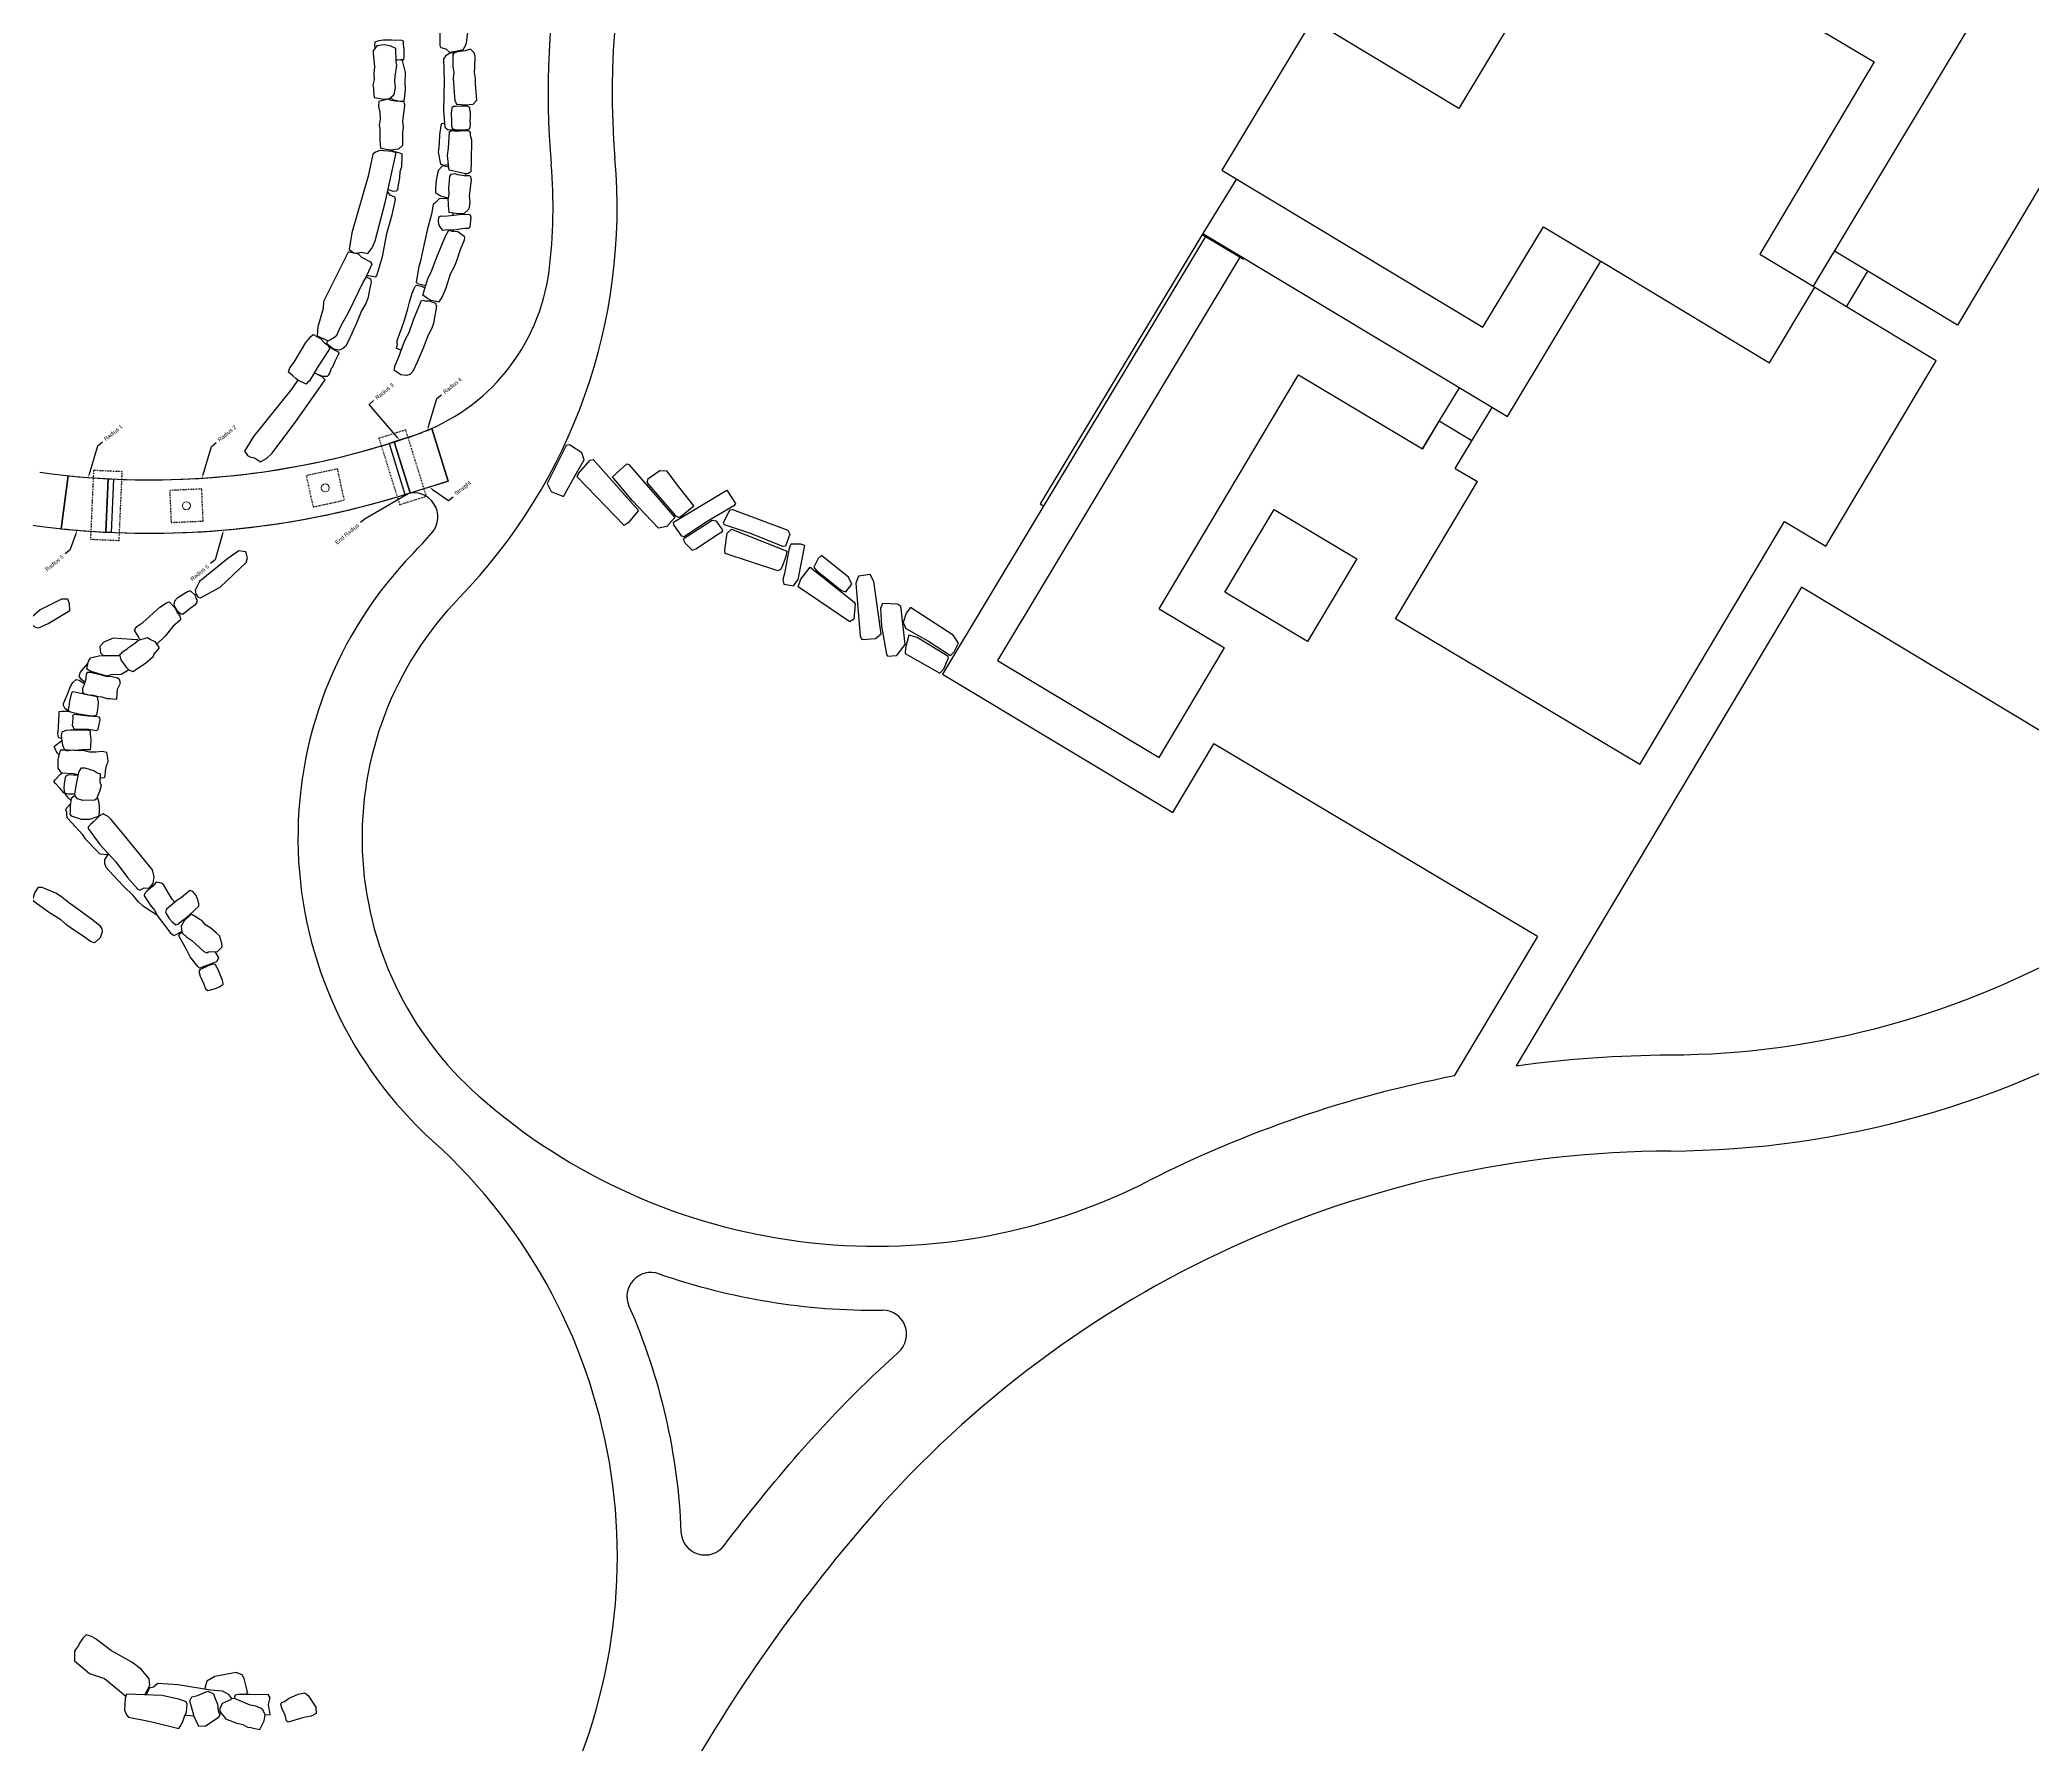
# Model space of a CAD drawing. Header units: feet. Extents: x -128 to 1593, y 35 to 1363.
# Drawn here: x 946.8 to 1195.5, y 548 to 760.7 of the extents above; entities that cross this region are included whole.
import ezdxf
from ezdxf import colors
from ezdxf.entities.mleader import LeaderData, LeaderLine
from ezdxf.math import Vec2, Vec3

# ---------------------------------------------------------------- set-up
doc = ezdxf.new("R2010")
doc.units = ezdxf.units.FT
doc.header["$LTSCALE"] = 0.7
doc.header["$MEASUREMENT"] = 0
doc.linetypes.add('Dash', pattern=[0.25, 0.125, -0.125])
doc.layers.get('0').update_dxf_attribs({"color": 250})
for name, color, linetype in [('A-FLOR', 250, 'Continuous'), ('A-WALL', 250, 'Continuous'), ('L-ARGILLITE PAVEMENT', 250, 'Continuous'), ('L-BLDG', 6, 'Continuous'), ('L-CURB', 250, 'Continuous'), ('L-PVMT', 250, 'Continuous'), ('L-STONE', 250, 'Continuous'), ('S-FNDN', 250, 'Dash')]:
    doc.layers.add(name, color=color, linetype=linetype)
doc.layers.add('S-COLS', color=250, linetype='Continuous', lineweight=9)
doc.styles.get("Standard").update_dxf_attribs({"font": 'arial.ttf'})

msp = doc.modelspace()

# ---------------------------------------------------------------- linework, layer by layer
at = {"layer": 'A-FLOR'}
for p, q in [((997.757747, 705.623215), (995.698684, 712.222416)), ((992.400924, 710.989679), (990.989187, 710.529439)), ((990.989187, 710.529439), (992.975286, 704.164083)), ((950.315167, 706.315196), (949.442874, 699.70301)), ((955.302987, 705.933199), (955.003109, 699.273145)), ((955.008019, 699.272734), (955.298149, 705.935703)), ((992.975286, 704.164083), (997.757747, 705.623215))]:
    msp.add_line(p, q, dxfattribs=at)
for centre, radius, start, end in [((960.493804, 806.466112, -339.36), 100.666845, 287.63389521, 289.32416864), ((985.532907, 735.062228, -339.36), 25, 289.32417022, 293.9933796), ((960.493851, 806.466019), 100.666742, 267.04142883, 287.63388597), ((960.493851, 806.466019), 100.666742, 264.19675319, 267.04142883), ((960.496709, 806.467885), 107.335575, 267.06885651, 287.61317789), ((960.496709, 806.467885), 107.335575, 264.0889775, 267.06885651)]:
    msp.add_arc(centre, radius, start, end, dxfattribs=at)
at = {"layer": 'A-WALL'}
msp.add_line((955.003017, 699.271103), (955.003109, 699.273145), dxfattribs=at)
for points in [[(990.989587, 710.528158), (990.353179, 710.329588), (992.338878, 703.965513), (992.975286, 704.164083), (990.989587, 710.528158)], [(955.302889, 705.931022), (955.96888, 705.901034), (955.669009, 699.241115), (955.003017, 699.271103), (955.302889, 705.931022)]]:
    msp.add_lwpolyline(points, dxfattribs=at)
at = {"layer": 'L-ARGILLITE PAVEMENT'}
for points in [[(1013.746683, 706.643602), (1014.728426, 708.305158), (1014.421617, 709.172072), (1012.888864, 710.17126), (1012.447946, 710.097647), (1010.081291, 705.360187), (1010.582345, 704.356884), (1012.128033, 703.740948)], [(1015.855131, 708.337395), (1021.51361, 701.979315), (1020.189414, 700.454106), (1019.695881, 700.107013), (1013.850592, 706.171899), (1014.000968, 706.590769), (1015.457328, 708.254138)], [(1020.048214, 707.788826), (1020.277006, 707.730526), (1026.039382, 701.112577), (1025.017854, 699.979027), (1024.012645, 699.775331), (1020.700739, 703.227434), (1018.27148, 706.157253)], [(1026.244669, 705.320872), (1025.090151, 706.867377), (1024.171973, 706.918567), (1022.659037, 705.889619), (1022.556944, 705.454412), (1026.123394, 701.29933), (1026.624613, 701.084145), (1028.406621, 702.563435)], [(1025.889315, 700.17303), (1025.88431, 700.513793), (1032.520071, 704.518434), (1033.610458, 702.841814), (1033.404523, 702.567782), (1029.862612, 700.470629), (1027.202226, 698.707948), (1026.911996, 698.770571)], [(1032.89832, 702.069972), (1033.250773, 702.085619), (1040.148423, 699.528063), (1040.384602, 699.022782), (1039.845844, 697.501256), (1039.503078, 697.497489), (1035.614996, 699.051249), (1032.23375, 700.183614), (1032.106495, 700.45187)], [(1031.338154, 698.979778), (1032.013521, 699.403433), (1031.958732, 699.659501), (1031.247735, 700.648499), (1030.681594, 700.745017), (1027.073196, 698.377427), (1027.310356, 697.879895), (1028.180443, 697.013082), (1028.671489, 697.209498)], [(1033.092226, 699.627346), (1038.701982, 697.445064), (1040.002024, 696.904518), (1039.868328, 696.239851), (1039.461745, 695.076881), (1039.217581, 694.628301), (1038.891629, 694.438021), (1032.297217, 696.606503), (1032.254103, 697.049455), (1032.553671, 699.141652)], [(1039.700873, 694.125144), (1039.529493, 693.346534), (1039.639105, 692.777219), (1040.842809, 692.590859), (1041.419941, 693.355762), (1042.261402, 697.588723), (1041.740352, 697.768415), (1040.512242, 697.755669), (1040.308043, 697.267808)], [(1046.224225, 692.493269), (1046.835322, 691.981249), (1047.390793, 691.815157), (1048.112679, 692.796236), (1047.701373, 693.661675), (1044.337365, 696.365277), (1043.937083, 695.986388), (1043.380447, 694.891594), (1043.718577, 694.484932)], [(1047.892879, 688.0806), (1041.430666, 692.461243), (1041.77125, 693.412002), (1042.943795, 694.920399), (1048.383943, 690.582584), (1048.529934, 690.30893), (1048.371125, 688.38858)], [(1048.643489, 692.906949), (1049.180917, 686.34775), (1049.392652, 685.884328), (1051.07733, 686.007988), (1051.805775, 686.596216), (1050.870435, 693.12427), (1050.409548, 693.964344), (1048.978129, 693.786813)], [(1053.807188, 690.308439), (1054.187913, 690.088048), (1054.725867, 685.256382), (1053.650204, 683.843514), (1052.630203, 683.740554), (1052.496377, 684.056138), (1051.858863, 687.537791), (1051.754177, 689.795767), (1052.009539, 690.425475)], [(1057.685871, 685.677232), (1060.423372, 683.858946), (1060.902636, 684.321673), (1061.453319, 685.408127), (1060.795147, 686.430738), (1055.436979, 689.851161), (1054.894567, 689.153086), (1054.525587, 687.981647), (1054.886757, 687.229633)], [(1060.138415, 683.747798), (1056.269528, 686.106798), (1055.254875, 686.391652), (1054.809203, 684.830952), (1054.804371, 684.102271), (1059.112415, 681.656548), (1059.589921, 682.197589), (1060.174323, 683.562626)]]:
    msp.add_lwpolyline(points, close=True, dxfattribs=at)
at = {"layer": 'L-BLDG'}
for points in [[(1168.149219, 729.984156), (1187.591992, 762.317863), (1146.832973, 786.831389), (1143.472301, 781.243547), (1141.925035, 782.174113), (1123.880619, 752.171384), (1105.570218, 763.183732), (1094.310935, 744.462747), (1126.905327, 724.859041), (1134.450814, 737.405048), (1141.756963, 733.013455)], [(1143.473916, 781.242576), (1155.902004, 773.840054), (1154.098126, 770.840717), (1175.729211, 757.977091), (1161.487543, 733.964931), (1168.354531, 729.860676)], [(1096.134921, 743.365721), (1091.937397, 736.566586), (1129.963618, 713.694176), (1141.628912, 733.090241)], [(1141.696906, 733.049347), (1162.68077, 720.426825), (1168.354531, 729.860676)]]:
    msp.add_lwpolyline(points, dxfattribs=at)
at = {"layer": 'L-CURB'}
for points in [[(1091.937397, 736.566586), (1071.627179, 702.796471), (1072.055932, 702.539234)], [(1091.861149, 736.439807), (1097.002869, 733.347444)], [(1174.953761, 731.839388), (1170.775558, 734.351808)], [(1172.290892, 727.411795), (1174.953761, 731.839388)], [(1172.290892, 727.411795), (1168.318363, 729.80054)], [(1121.456434, 713.121858), (1123.969151, 717.299791)], [(1125.526963, 710.673737), (1128.039563, 714.851477)], [(1125.526963, 710.673737), (1121.456434, 713.121858)]]:
    msp.add_lwpolyline(points, dxfattribs=at)
at = {"layer": 'L-PVMT'}
for p, q in [((1092.289626, 736.18211), (1059.429451, 681.544988)), ((1086.473104, 689.688865), (1103.871968, 718.899814)), ((1103.871968, 718.899814), (1119.377102, 709.66452)), ((995.698684, 712.222416), (997.757747, 705.623215)), ((1119.377102, 709.66452), (1121.456434, 713.121858)), ((1119.391281, 709.688096), (1121.456434, 713.121858)), ((1123.45808, 707.233774), (1125.526963, 710.673737)), ((949.442876, 699.703027), (950.315167, 706.315197)), ((1123.45808, 707.233774), (1126.209752, 705.594801)), ((997.757747, 705.623215), (992.984691, 704.13394)), ((1115.995713, 688.446451), (1126.209752, 705.594801)), ((1166.651404, 692.393505), (1131.073905, 632.662448)), ((1146.496051, 670.279591), (1115.995713, 688.446451)), ((1086.478006, 671.131137), (1094.635658, 684.827018)), ((1059.429451, 681.544988), (1088.205615, 664.260866)), ((1133.696372, 648.804762), (1093.322928, 672.852322)), ((1133.696372, 648.804762), (1123.32738, 631.381713))]:
    msp.add_line(p, q, dxfattribs=at)
for points in [[(1225.301577, 751.778257), (1220.124694, 743.08679), (1202.984644, 753.393375), (1186.140008, 725.112919), (1174.953761, 731.839388)], [(1096.574393, 733.605141), (1066.292675, 683.255259), (1086.478006, 671.131137)], [(1146.496051, 670.279591), (1164.564625, 700.614915), (1169.70862, 697.526264), (1183.49604, 720.673961), (1172.290892, 727.411795)], [(1222.918155, 696.968816), (1206.07352, 668.68836), (1166.651404, 692.393505)], [(1086.473104, 689.688865), (1094.635658, 684.827018)], [(1088.205615, 664.260866), (1093.322928, 672.852322)]]:
    msp.add_lwpolyline(points, dxfattribs=at)
msp.add_lwpolyline([(1094.698365, 691.77335), (1100.83914, 702.083097), (1111.148887, 695.942322), (1105.008112, 685.632575)], close=True, dxfattribs=at)
for points in [[(1131.073905, 632.662448, -0.0331480639), (1150.230976, 634.015227, 0.2662709006), (1240.612606, 686.328912, 0.2662709006)], [(1020.309936, 602.649801, -0.0935087366), (1026.798912, 574.465305, 0.7044651003), (1032.190378, 572.776535, -0.0174765013), (1041.527736, 584.279326)]]:
    msp.add_lwpolyline(points, format="xyb", dxfattribs=at)
for centre, radius, start, end in [((1110.204443, 754.036848), 92, 98.67848386, 185.0519946), ((1110.204443, 754.036848), 100, 122.03511369, 185.05199462), ((948.833781, 739.771172), 70, 315.90262728, 5.0519946), ((948.833781, 739.771172), 62, 352.68820685, 5.05199462), ((985.532907, 735.062228), 25, 289.32417014, 352.68820685), ((960.49386, 806.465943), 100.666667, 262.16384958, 289.32417014), ((960.49386, 806.465943), 107.333333, 262.16384958, 287.38185891), ((993.454691, 701.170986), 3, 319.13791832, 107.38185891), ((948.833781, 739.771172), 62, 315.90262728, 319.13791832), ((1029.985658, 661.136747), 51, 135.90262728, 227.89788492), ((1029.985658, 661.136747), 43, 135.90262728, 228.5831089), ((1149.787218, 739.014289), 117, 270.23951083, 331.7928128), ((1150.843784, 489.016522), 145, 100.93926268, 116.94481691), ((1051.154713, 685.134062), 75, 228.5831089, 296.94481691), ((948.860723, 571.360665), 70, 329.09844241, 47.89788492), ((1150.843237, 489.018664), 132.997856, 90.2442356, 138.92739007), ((1023.057982, 603.853229), 3, 70.93102484, 203.64963792), ((1051.154713, 685.134062), 83, 250.93102484, 270.53891606), ((1051.963605, 599.137866), 3, 311.92130798, 90.53891606), ((1150.843784, 489.016522), 145, 131.92130798, 138.92967616), ((1201.354629, 444.997232), 200, 138.92738121, 151.53374926)]:
    msp.add_arc(centre, radius, start, end, dxfattribs=at)
at = {"layer": 'L-STONE'}
for points in [[(997.099228, 769.966159), (996.985554, 769.782086), (996.727179, 768.986847), (996.686651, 767.519708), (996.777008, 764.564037), (996.681304, 761.964891), (996.711086, 760.013166), (996.838443, 759.760016), (997.441002, 759.603206), (997.885648, 759.192477), (998.646016, 759.32124), (999.641141, 759.543526), (1000.038678, 760.330359), (1000.31989, 762.69466), (1000.204727, 767.141197), (999.838519, 768.394858), (999.828807, 769.304946), (999.656647, 769.826904), (999.584529, 769.962437), (999.066149, 770.068717), (998.27499, 770.033852), (997.970788, 769.97844), (997.526018, 769.977257)], [(988.368736, 759.348411), (988.36868, 759.031372), (988.523472, 757.421605), (988.454494, 756.516397), (988.499425, 755.739094), (988.348498, 755.077788), (988.418918, 754.680461), (988.410501, 754.32353), (988.48896, 753.521043), (989.689435, 753.320036), (990.435664, 753.388159), (990.943886, 753.857043), (991.055175, 754.091161), (991.144992, 754.793022), (991.071995, 755.535238), (991.141668, 756.155705), (991.31115, 757.549243), (991.238947, 757.966043), (991.20981, 759.665345), (990.565307, 759.950695), (989.794347, 760.096545), (988.852753, 759.984677)], [(998.471974, 759.094748), (998.335266, 758.90916), (998.331215, 758.313154), (998.340102, 757.405366), (998.451512, 756.634777), (998.35784, 755.962966), (998.539305, 753.559372), (998.561522, 753.203033), (998.782642, 752.696923), (999.99593, 752.599584), (1000.862168, 752.684337), (1001.328317, 753.195069), (1001.139143, 755.212039), (1001.168452, 755.919016), (1001.032088, 756.652241), (1001.048306, 757.276397), (1001.097684, 758.679334), (1000.990011, 759.088409), (1000.513146, 759.547042), (999.877905, 759.359443), (998.946323, 759.22492)], [(989.750304, 753.214465), (989.08648, 753.047323), (989.031343, 752.453859), (989.194879, 751.659175), (989.23981, 750.881872), (989.12013, 750.045412), (989.190551, 749.648085), (989.203161, 748.176814), (989.292461, 747.215479), (990.492936, 747.014472), (991.577221, 747.108312), (992.085443, 747.577197), (992.074754, 749.117374), (992.16457, 749.819235), (992.091574, 750.561451), (992.161247, 751.181918), (992.330728, 752.575456), (992.258526, 752.992256), (992.044747, 753.083356), (991.404154, 753.051577), (990.610654, 753.172033), (990.234067, 753.303488)], [(1000.432605, 752.271775), (1000.118586, 752.443697), (999.419079, 752.445453), (998.753255, 752.40606), (998.398148, 752.389309), (998.199485, 752.23684), (998.115515, 751.598248), (998.144639, 750.515173), (998.161975, 749.917123), (998.327222, 749.609409), (998.572459, 749.551468), (999.286192, 749.48278), (999.846441, 749.509913), (1000.414578, 749.620294), (1000.480532, 749.875848), (1000.52428, 750.101175), (1000.475121, 750.74843), (1000.516266, 750.98179), (1000.508449, 751.740456), (1000.42373, 751.962227)], [(1000.232613, 749.402472), (1000.495092, 749.235346), (1000.482442, 748.814595), (1000.663532, 748.256507), (1000.616452, 745.617658), (1000.579315, 744.238236), (1000.179426, 743.989651), (999.741416, 744.061392), (997.882893, 744.461902), (997.840438, 744.75682), (997.665135, 746.273085), (997.785621, 747.223365), (997.88909, 749.248199), (998.120528, 749.397558), (998.832736, 749.32875), (999.698193, 749.416192)], [(991.242552, 746.626313), (990.736605, 746.808668), (989.224124, 746.933084), (988.661565, 746.716065), (988.346618, 746.453412), (987.751953, 743.719809), (985.711667, 736.63673), (985.372611, 734.541633), (985.94527, 734.159729), (986.352076, 734.105847), (986.863545, 734.236701), (987.729025, 734.061193), (988.253001, 734.753127), (988.637085, 735.627537), (989.858914, 740.430011)], [(998.067945, 743.901335), (997.915828, 743.728151), (997.860691, 743.134687), (997.791713, 742.22948), (997.836644, 741.452177), (997.685716, 740.79087), (997.756137, 740.393544), (997.747719, 740.036613), (997.826179, 739.234126), (999.026653, 739.033119), (999.772883, 739.101241), (1000.281105, 739.570126), (1000.392394, 739.804244), (1000.48221, 740.506105), (1000.409214, 741.248321), (1000.478887, 741.868788), (1000.648369, 743.262326), (1000.576166, 743.679126), (1000.362387, 743.770226), (999.721794, 743.738447), (998.928295, 743.858903), (998.551708, 743.990358)], [(1000.600071, 738.571516), (1000.510538, 738.854428), (1000.230704, 738.914728), (999.095241, 738.887422), (998.089561, 738.744274), (997.204224, 738.673444), (996.812381, 738.699613), (996.512292, 738.584582), (996.494461, 738.061315), (996.563966, 737.575183), (996.771116, 737.251577), (997.034255, 736.98048), (997.384035, 736.991148), (998.758532, 737.062928), (999.208277, 737.117885), (999.779225, 737.226822), (1000.325615, 737.218676), (1000.47668, 737.399292)], [(994.557136, 728.868592), (994.935881, 730.115296), (995.195262, 730.893143), (995.660399, 731.836511), (996.236432, 733.384955), (996.940403, 735.160064), (997.450335, 736.321911), (997.809628, 736.972302), (998.232734, 736.85233), (998.959844, 736.784326), (999.745122, 736.230092), (999.765066, 736.063387), (999.735805, 735.713484), (999.252048, 734.522191), (998.726114, 733.001789), (998.4277, 732.301041), (998.003066, 731.471975), (997.460274, 729.737325), (996.94068, 728.552715), (996.51414, 727.996938), (996.089376, 728.115931), (995.610296, 728.190846), (995.140906, 728.446005)], [(985.248392, 734.227199), (984.167813, 732.069242), (982.183926, 728.048692), (982.153226, 727.172665), (981.486872, 724.890695), (981.37223, 723.793546), (982.751791, 723.159473), (983.409504, 723.544608), (983.857857, 723.86099), (984.347821, 724.972554), (985.340849, 726.776178), (987.127094, 730.477429), (987.426748, 730.948785), (988.23862, 732.754227), (988.086995, 732.970837), (986.942287, 733.567839), (986.543849, 733.988895), (985.388044, 734.206108)], [(996.000146, 725.845476), (995.951594, 725.502769), (995.68078, 724.728829), (995.201794, 723.792416), (994.603009, 722.252628), (993.87296, 720.488084), (993.345964, 719.333877), (992.961815, 718.970089), (992.555835, 718.815043), (991.829806, 718.893753), (991.052779, 719.459497), (991.035294, 719.626478), (991.069707, 719.975912), (991.570964, 721.159948), (992.119243, 722.672435), (992.42795, 723.368711), (992.864753, 724.19143), (993.433045, 725.917894), (994.39226, 728.190839), (994.601978, 728.212799), (994.808856, 728.168939), (995.376366, 728.145081), (996.164804, 727.850964), (996.278332, 727.451208)], [(978.352427, 718.780408), (977.820572, 719.255306), (977.957703, 719.77052), (978.510872, 720.486138), (979.979791, 722.930001), (980.607508, 723.715922), (980.906193, 723.925875), (981.784127, 723.425726), (982.306044, 722.906296), (982.706539, 722.620916), (982.895267, 722.341379), (982.915687, 722.175599), (982.646938, 721.69051), (982.257052, 721.105871), (981.502435, 720.002972), (980.821643, 718.806048), (980.430298, 718.168468), (980.196952, 717.95359), (980.027905, 717.754097), (978.968036, 718.262462), (978.71556, 718.433105)], [(971.596537, 696.95127), (970.252422, 695.979572), (966.706299, 693.108097), (966.164025, 692.045827), (966.255237, 691.589909), (966.507134, 691.196594), (966.503648, 691.140942), (966.814812, 691.070289), (969.287625, 692.392702), (972.525728, 695.482128), (972.701338, 696.071477), (972.477339, 696.834591), (971.596537, 696.95127)], [(965.220461, 691.818317), (963.898447, 691.039661), (963.573819, 690.657817), (963.479258, 690.247557), (963.5184, 690.035424), (963.927874, 689.4473), (964.364746, 689.080675), (964.638889, 689.094374), (965.527337, 689.782931), (966.222495, 690.286019), (966.407294, 690.527347), (966.395565, 690.832374), (966.29044, 691.022351), (966.179933, 691.377057), (965.587941, 691.933854)], [(949.476777, 690.891467), (946.788478, 689.554628), (945.778557, 688.643723), (945.483044, 688.052876), (945.670062, 687.729985), (945.924695, 687.618984), (946.118873, 687.434744), (946.613191, 687.327055), (946.905219, 687.455435), (947.823113, 687.880568), (950.509653, 689.492063), (950.465855, 690.307288), (950.27159, 690.890196), (949.476777, 690.891467)], [(960.254414, 686.114165), (960.491125, 685.900919), (961.118498, 685.638254), (961.656205, 684.844011), (960.951102, 683.978854), (960.894163, 683.686666), (959.948441, 682.863798), (958.880195, 682.18009), (958.398782, 681.850976), (957.90899, 682.027453), (957.6072, 682.313008), (957.243213, 682.878576), (956.939469, 683.350122), (956.771379, 683.979728), (956.940918, 684.182), (957.098781, 684.34863), (957.653916, 684.685054), (957.819828, 684.854238), (958.441553, 685.289085), (959.087232, 685.793161)], [(952.107695, 679.282663), (952.258882, 679.108667), (952.839565, 678.974329), (953.727309, 678.78441), (954.503604, 678.724546), (955.138651, 678.486175), (955.541836, 678.502598), (955.894403, 678.446322), (956.361729, 678.412507), (956.458812, 679.662844), (956.829951, 680.415255), (956.696888, 680.894111), (956.479837, 681.035833), (955.796395, 681.219093), (955.051099, 681.246434), (954.44561, 681.398803), (953.087457, 681.753896), (952.664735, 681.738322), (952.545751, 681.538714), (952.491213, 680.899656), (952.265284, 680.129521), (952.084447, 679.773999)], [(950.798296, 679.345687), (950.680795, 679.049546), (950.461962, 678.155785), (950.394202, 677.492248), (950.298874, 677.121193), (950.417555, 676.900674), (951.630212, 676.582922), (952.703968, 676.438194), (953.281431, 676.356884), (953.829336, 676.435543), (953.973071, 676.825363), (954.048289, 677.493716), (954.111242, 678.051078), (953.98249, 678.68989), (953.740799, 678.795925), (953.525389, 678.875199), (952.878616, 678.930345), (952.654859, 679.008337), (951.904735, 679.122136), (951.102427, 679.287346)], [(954.314169, 675.832679), (954.256841, 676.12383), (953.985508, 676.215052), (952.854115, 676.314918), (951.779975, 676.41578), (951.105143, 676.505093), (950.862133, 676.37806), (950.876655, 676.057613), (950.855388, 675.532257), (950.796041, 675.150864), (950.91641, 674.942392), (950.96115, 674.767672), (951.219548, 674.676484), (951.833951, 674.694329), (952.385886, 674.690983), (952.838956, 674.695292), (953.34807, 674.588235), (953.89012, 674.519026), (954.060439, 674.681613)], [(953.103809, 672.153705), (953.151889, 672.468657), (953.16467, 673.388728), (953.081868, 674.050557), (953.091536, 674.433539), (952.870908, 674.524434), (951.617878, 674.562083), (950.594527, 674.559657), (950.01354, 674.509366), (949.49724, 674.309813), (949.444606, 673.897686), (949.521221, 673.229491), (949.584892, 672.67221), (949.853653, 672.078556), (950.112969, 672.029436), (950.340672, 672.0005), (950.983334, 672.091834), (951.218884, 672.06602), (951.975419, 672.123378), (952.794341, 672.142341)], [(953.895513, 666.019734), (953.620107, 665.831755), (952.117655, 665.76184), (951.482694, 665.966042), (951.193072, 666.358888), (951.144706, 666.592553), (951.340282, 667.830799), (951.532606, 668.835918), (951.689858, 669.397476), (951.981773, 669.867766), (952.396508, 669.842992), (953.038872, 669.643687), (953.574651, 669.477687), (953.923119, 669.230077), (954.30145, 669.085271), (954.263579, 668.114944), (954.420951, 667.630231), (954.224172, 666.897488), (953.964119, 666.321714)], [(952.785722, 662.476178), (952.819781, 662.262532), (954.241382, 660.291288), (956.23937, 658.111333), (957.692586, 656.142329), (958.989286, 654.683327), (959.251023, 654.574706), (959.809835, 654.849288), (960.414792, 654.828435), (960.906716, 655.422363), (961.035305, 656.244482), (960.822776, 657.100037), (959.869765, 658.27828), (957.284752, 661.438312), (955.660154, 663.401638), (955.285055, 663.757247), (954.813895, 664.040244), (954.670786, 664.09583), (954.208727, 663.837926), (953.632179, 663.295025), (953.437918, 663.054458), (953.101774, 662.763205)], [(948.514519, 654.317263), (948.836585, 654.190458), (949.526485, 653.74733), (950.326076, 653.063993), (951.684732, 652.124022), (953.23152, 651.004185), (954.231804, 650.223577), (954.496445, 649.765453), (954.552981, 649.334567), (954.307832, 648.646661), (953.577119, 648.022244), (953.410642, 648.044011), (953.07875, 648.158625), (952.043476, 648.921125), (950.699646, 649.80563), (950.094087, 650.267581), (949.395286, 650.883487), (947.847977, 651.837146), (945.859899, 653.297942), (945.887238, 653.507027), (945.977938, 653.698065), (946.132925, 654.244522), (946.602085, 654.943112), (947.017277, 654.96071)], [(966.609844, 652.892086), (966.552028, 653.245388), (966.296828, 653.913784), (965.855915, 654.414254), (965.488467, 654.519386), (964.429779, 653.603895), (963.87483, 653.276965), (963.039214, 652.587295), (962.578578, 652.205486), (962.437799, 651.885837), (962.5431, 651.656904), (962.928328, 651.052146), (963.294588, 650.62733), (963.73131, 650.247544), (963.973306, 650.352881), (964.17781, 650.457111), (964.657635, 650.894289), (964.866869, 651.005515), (965.459942, 651.478695), (966.632505, 652.587003)], [(969.280903, 648.631619), (969.231337, 648.856731), (968.785607, 649.252412), (968.096785, 649.843753), (967.443646, 650.267578), (966.999923, 650.780624), (966.637979, 650.959016), (966.355255, 651.177048), (965.661973, 651.588753), (964.789458, 650.740071), (964.402717, 650.098252), (964.479875, 649.411093), (964.60272, 649.182826), (965.1153, 648.695038), (965.756769, 648.314601), (966.215662, 647.891222), (967.238621, 646.929854), (967.617317, 646.741373), (967.817272, 646.859773), (968.951105, 646.93321), (969.517827, 647.501522), (969.495768, 647.973621)], [(968.695194, 645.309969), (968.339755, 645.352728), (967.689804, 645.094123), (967.086426, 644.809854), (966.76304, 644.662196), (966.635359, 644.446763), (966.794989, 643.822768), (967.224954, 642.828269), (967.463536, 642.279595), (967.7314, 642.055444), (967.98059, 642.092897), (968.668646, 642.294667), (969.178588, 642.528278), (969.66488, 642.842099), (969.631028, 643.103846), (969.587808, 643.329275), (969.301382, 643.911783), (969.252758, 644.143701), (968.963259, 644.845003), (968.802116, 645.019338)], [(957.603012, 554.225959), (957.432095, 553.716034), (957.341766, 552.201135), (957.571397, 551.643605), (957.841075, 551.334652), (960.587375, 550.801689), (964.117312, 549.93889), (964.382929, 550.290147), (964.674371, 550.924825), (964.828903, 551.407837), (965.083968, 551.962591), (965.161817, 552.978307), (965.036101, 553.271414), (964.263362, 553.539449), (962.034247, 554.027633)], [(967.745521, 554.578813), (968.429958, 554.271167), (968.553048, 553.868624), (968.928254, 552.965029), (969.008075, 552.184779), (969.238048, 551.583641), (968.889215, 551.157113), (967.429481, 550.227512), (966.624419, 550.176544), (966.318544, 550.79084), (966.031763, 551.419046), (965.479736, 553.369923), (965.746804, 553.89613), (966.443404, 554.0596)], [(969.809377, 551.335606), (969.933242, 551.14121), (970.487755, 550.922683), (971.337771, 550.603886), (972.096743, 550.430161), (972.689679, 550.100719), (973.090876, 550.057487), (973.431284, 549.949818), (974.223795, 549.801263), (974.751758, 550.897984), (974.894544, 551.633587), (974.586076, 552.252448), (974.392305, 552.424639), (973.743374, 552.706712), (973.010265, 552.843696), (972.433877, 553.083716), (971.142963, 553.635273), (970.722569, 553.682227), (970.575442, 553.502355), (969.535799, 553.043972), (969.198735, 552.315591), (969.381594, 551.879785)], [(976.850288, 552.883831), (976.922488, 553.186508), (977.324283, 553.312016), (977.792581, 553.665503), (979.016451, 554.206682), (979.836433, 554.394339), (980.265051, 554.048076), (981.203412, 552.593958), (981.259219, 551.789217), (980.646773, 551.479654), (979.709276, 551.28306), (977.761753, 550.719314), (977.544976, 550.889254), (977.377321, 551.584859), (977.011923, 552.374255)]]:
    msp.add_lwpolyline(points, close=True, dxfattribs=at)
for points in [[(991.23418, 758.244043), (991.877695, 758.258945), (992.187163, 758.270309), (992.235243, 758.58526), (992.248024, 759.505332), (992.165222, 760.167161), (992.17489, 760.550142), (991.954262, 760.641038), (990.701232, 760.678687), (989.677881, 760.67626), (989.096894, 760.62597), (988.580594, 760.426416), (988.52796, 760.014289), (988.573453, 759.617522)], [(998.758001, 759.17324), (997.880391, 759.032375), (997.385965, 758.687248), (997.142884, 758.356961), (997.218479, 755.560445), (997.14212, 751.927396), (997.313388, 749.811963), (997.747394, 749.507575), (998.155293, 749.552436), (998.752174, 749.423811), (999.634522, 749.460142), (999.693369, 749.502499)], [(990.623435, 753.561395), (990.608774, 753.444747), (990.771694, 753.274748), (991.923257, 753.023279), (992.214295, 753.081178), (992.304984, 753.35269), (992.402628, 754.484277), (992.37087, 755.499596), (992.397765, 756.387355), (992.393094, 756.634384), (992.03191, 758.131775), (991.550779, 758.226181), (991.23601, 758.13733)], [(1000.05167, 752.443865), (1000.051169, 752.604988)], [(997.276961, 750.261889), (997.214296, 750.279966), (996.920079, 750.24134), (996.811724, 749.976383), (996.639841, 748.853672), (996.60473, 747.838463), (996.519484, 746.954398), (996.507893, 746.707597), (996.769776, 745.189687), (997.243654, 745.06383), (997.724174, 745.165885), (997.793712, 745.160971)], [(998.420081, 749.368618), (998.443594, 749.490309)], [(990.223789, 742.064017), (990.417771, 742.013805), (990.778909, 741.84446), (991.269247, 741.883452), (991.438306, 742.04014), (991.553955, 742.624832), (991.71531, 743.518209), (991.750253, 744.296025), (991.968138, 744.938389), (991.938795, 745.340839), (991.983737, 745.69503), (991.987907, 746.501332), (990.814343, 746.824273), (990.50302, 746.827883)], [(997.830802, 744.840163), (997.013667, 745.007357), (996.474405, 744.426236), (996.243951, 743.232471), (996.172571, 742.072652), (996.160159, 741.654693), (996.773277, 741.246299), (997.536961, 741.042709), (997.73199, 740.993626)], [(999.932457, 743.748898), (999.951371, 744.027004)], [(987.594863, 731.322639), (987.836122, 731.315499), (988.271388, 731.22404), (988.691134, 731.146023), (988.840646, 731.30239), (989.550244, 733.626874), (990.077335, 736.53657), (990.766023, 738.884872), (991.143306, 740.800015), (991.071455, 741.074136), (990.514758, 741.352982), (990.172992, 741.836535)], [(997.713458, 740.912424), (996.605013, 740.869272), (996.05857, 740.337938), (995.848809, 740.16312), (995.639075, 738.966604), (995.106501, 736.977753), (994.257854, 732.956593), (994.0797, 732.427225), (993.723453, 730.479959), (993.922507, 730.305925), (994.919935, 730.062809)], [(998.357017, 738.782344), (998.372328, 739.142679)], [(998.405254, 736.836195), (998.36207, 737.042224)], [(986.512899, 734.146992), (986.478774, 734.001125)], [(987.506542, 731.126231), (988.029269, 730.912442), (988.130279, 730.509341), (987.802169, 728.913063), (987.742956, 728.572036), (987.448145, 727.806914), (986.940199, 726.88589), (986.2937, 725.365517), (985.508996, 723.624591), (984.946273, 722.487374), (984.550969, 722.13574), (984.140353, 721.993425), (983.417131, 722.094732), (982.658118, 722.684425), (982.645848, 722.85187), (982.689577, 723.188068)], [(991.8671, 721.976873), (991.294728, 722.188527), (991.4195, 722.73044), (991.35162, 722.85806), (991.381583, 723.202896), (991.955087, 724.785835), (992.305983, 725.720297), (992.713758, 727.143063), (992.914953, 727.973913), (993.241166, 729.098002), (993.503822, 729.697268), (993.598728, 729.9433), (993.653068, 729.976314), (993.778843, 730.095601), (994.428821, 729.976299), (994.823032, 729.778168), (994.832664, 729.775542)], [(995.587359, 728.203314), (995.534726, 728.086007)], [(981.018834, 719.152736), (981.509062, 718.96359), (982.032286, 718.761471), (982.682875, 718.724165), (982.846687, 718.931103), (982.977953, 719.119399), (983.195175, 719.731094), (983.327315, 719.927789), (983.627461, 720.624601), (983.990563, 721.35887), (984.124058, 721.638295), (983.867352, 721.826995), (983.058202, 722.265141), (982.897242, 722.325347)], [(978.965103, 718.264445), (978.048729, 716.950334), (973.441462, 711.196565), (972.322786, 709.392971), (972.70454, 708.820212), (973.059342, 708.614032), (973.5818, 708.538132), (974.31323, 708.04329), (975.063004, 708.480512), (975.753816, 709.139976), (978.728533, 713.103267), (982.388629, 718.290976), (981.991716, 718.653876), (981.020457, 719.155589)], [(959.299022, 685.851408), (959.201503, 685.972401), (958.956374, 686.411031), (958.587432, 687.021179), (958.869818, 687.473405), (959.60875, 687.995021), (961.730586, 689.899754), (962.561425, 690.466682), (962.908596, 690.579663), (963.600942, 689.843745), (963.947306, 689.193948), (964.246336, 688.803539), (964.344652, 688.480904), (964.315487, 688.316437), (963.371748, 687.487296), (962.402396, 686.274638), (961.400125, 685.330416), (961.321097, 685.316209)], [(959.036827, 685.75381), (958.937313, 685.816104), (958.247258, 685.857604), (957.040213, 685.966933), (955.909743, 686.034885), (954.740657, 685.517779), (954.265317, 685.00645), (954.354522, 684.226572), (954.61212, 683.900302), (956.724874, 683.868931), (956.799432, 683.87465)], [(952.736498, 682.859371), (952.17313, 682.237382), (951.819277, 681.773849), (951.619355, 681.257691), (951.888728, 680.941373), (952.39622, 680.575848)], [(956.815266, 683.815341), (955.592249, 683.845126), (954.119895, 683.809268), (953.069261, 683.550121), (952.798176, 683.170203), (952.611627, 682.230076), (953.150232, 681.907056), (955.08432, 681.355069), (955.730761, 681.4986), (956.92095, 681.548128), (957.841895, 682.090939)], [(954.685528, 681.338428), (954.768792, 681.445121)], [(950.587794, 676.856067), (950.494366, 676.861121), (949.921394, 677.202555), (949.727277, 677.650357), (949.732559, 677.888917), (950.200916, 679.051734), (950.613809, 679.988096), (950.893022, 680.500067), (951.282994, 680.892889), (951.681603, 680.775713), (952.262888, 680.437391), (952.342091, 680.391335)], [(952.810388, 678.981079), (952.803699, 678.956458)], [(949.494948, 673.458635), (949.099547, 673.639667), (949.051528, 673.89919), (949.023558, 674.127014), (949.117618, 674.769282), (949.092804, 675.004939), (949.153371, 675.761224), (949.175808, 676.580059), (949.188486, 676.889475), (949.503638, 676.936219), (950.393804, 676.944806)], [(951.658985, 676.579044), (951.662798, 676.431288)], [(951.614545, 674.687956), (951.602357, 674.562046)], [(949.16258, 671.460169), (948.989248, 671.67539), (948.820042, 671.929825), (948.55591, 672.518571), (949.188853, 673.02418), (949.515751, 673.277203)], [(954.282946, 668.611169), (954.4049, 668.585993), (954.826235, 668.62358), (954.934653, 668.829118), (954.955806, 669.47015), (955.141285, 670.251014), (955.303345, 670.615479), (955.254517, 671.104935), (955.142684, 671.780281), (954.555788, 671.884169), (953.750325, 671.78672), (952.971964, 671.806039), (952.148222, 671.994287), (951.746442, 671.95687), (950.279141, 672.065625), (949.313716, 672.055902), (949.014402, 670.876091), (949.018511, 669.78776), (949.44389, 669.242604), (950.979703, 669.126253), (951.578215, 668.99879)], [(951.021112, 672.087694), (951.070899, 672.00694)], [(950.643856, 665.822316), (950.517108, 665.911081), (950.337443, 666.053932), (949.954242, 666.577872), (949.771335, 666.728521), (949.284318, 667.310284), (948.726258, 667.90992), (948.518376, 668.139451), (948.710339, 668.393727), (949.360246, 669.045122), (949.604894, 669.230407)], [(951.057008, 669.109789), (951.257281, 668.916325)], [(951.550632, 668.900287), (950.923069, 668.934597), (950.325593, 668.966006), (950.005448, 668.826359), (949.927734, 668.586653), (949.801169, 667.880881), (949.782601, 667.320282), (949.846364, 666.745046), (950.0957, 666.658506), (950.316717, 666.596559), (950.965826, 666.592861), (951.154886, 666.543371)], [(950.592423, 665.388176), (950.575584, 665.375858), (949.991351, 664.637879), (950.081118, 664.345544), (950.109368, 664.116777), (950.145433, 663.638779), (950.775799, 662.985482), (952.044238, 661.558528), (952.437923, 661.006154), (953.98984, 659.358941), (954.250885, 659.11537), (955.234361, 659.028588), (955.328924, 659.104698)], [(951.226199, 666.313954), (951.057369, 666.312424), (950.667869, 666.025002), (950.559614, 665.111232), (950.573241, 664.444383), (950.523855, 664.064476), (950.668531, 663.860068), (951.930467, 663.445107), (953.013858, 663.432345), (953.577336, 663.669427), (954.111567, 663.814288), (954.206713, 664.218721), (954.1999, 664.891259), (954.194444, 665.452139), (953.988783, 666.070493), (953.912256, 666.093432)], [(953.986963, 663.629104), (953.87762, 663.750852)], [(961.393411, 651.475263), (961.328153, 651.484062), (959.96704, 652.380238), (959.672221, 652.561587), (959.070777, 653.118892), (958.403492, 653.931927), (957.230845, 655.095711), (955.904545, 656.46958), (955.056748, 657.413591), (954.876597, 657.911042), (954.896543, 658.345164), (955.258592, 658.979383), (955.379006, 659.050056)], [(963.637699, 653.08125), (963.295987, 653.443734), (962.971743, 653.977305), (962.253791, 655.183629), (961.941811, 655.469293), (961.292584, 655.596766), (960.860027, 655.095151), (960.149573, 654.477739), (959.821206, 654.111506), (959.806728, 653.881457), (960.125964, 653.37814), (960.62486, 652.61968), (961.135686, 652.032078), (961.420606, 651.416508), (962.874347, 649.493794), (963.085927, 649.20621), (963.545824, 648.900373), (964.484109, 649.403226)], [(960.629554, 655.087729), (960.739035, 654.990005)], [(968.59174, 646.909935), (969.077194, 646.112441), (968.876257, 645.686614), (968.46944, 645.50913), (966.691113, 644.836771), (966.495384, 645.061425), (965.525174, 646.239764), (965.11059, 647.103285), (964.098482, 648.86007), (964.211796, 649.111131), (964.547767, 649.284938)], [(965.126004, 651.067423), (965.056089, 651.156483)], [(959.884624, 554.123843), (960.482439, 555.288593), (960.412066, 556.117726), (959.440578, 557.273171), (958.23497, 558.191321), (955.719176, 559.639985), (953.674719, 561.161223), (953.225887, 561.417556), (952.70099, 561.580536), (952.548773, 561.600539), (952.1612, 561.240261), (951.73011, 560.575949), (951.598552, 560.296124), (951.341212, 559.933361), (951.102384, 559.579477), (951.107938, 558.367726), (952.957089, 556.790578), (954.84946, 556.176035), (956.728789, 554.608573), (957.519215, 553.975955)], [(970.731999, 553.681173), (970.356353, 554.161274), (969.586217, 554.590264), (968.074683, 554.698674), (964.033737, 555.382874), (961.490064, 555.536795), (960.941327, 555.090945), (960.412842, 554.940005), (960.147379, 554.359755), (960.056845, 554.116135)], [(972.57475, 554.158541), (972.697179, 554.490307), (972.266191, 556.152045), (972.00314, 556.624237), (971.262869, 556.9164), (968.611452, 556.420777), (967.597781, 555.825772), (967.399994, 555.134819), (967.367653, 554.818386)], [(974.890323, 551.611845), (975.523549, 551.691602), (975.32716, 552.93023), (975.51312, 553.748329), (975.272331, 554.183103), (973.589731, 554.142978), (972.965408, 554.150339), (971.561911, 554.179806), (971.154405, 554.06634), (971.08511, 553.844533), (971.054316, 553.645174)], [(964.877736, 551.514047), (965.169289, 551.593251), (966.010171, 551.495354)], [(969.124832, 551.879582), (969.402721, 551.852909)]]:
    msp.add_lwpolyline(points, dxfattribs=at)
at = {"layer": 'S-COLS'}
for centre in [(982.402113, 704.799683), (965.065997, 702.566494)]:
    msp.add_circle(centre, 0.5, dxfattribs=at)
at = {"layer": 'S-FNDN'}
for points in [[(995.023261, 703.755539), (992.441852, 712.028836), (989.100713, 710.986344), (991.682122, 702.713047)], [(953.126558, 698.354579), (953.516392, 707.012474), (957.012849, 706.855041), (956.623016, 698.197147)], [(983.935921, 707.176116), (980.02568, 706.333491), (980.868305, 702.42325), (984.778546, 703.265875)], [(966.976137, 704.652486), (962.980005, 704.476635), (963.155856, 700.480502), (967.151989, 700.656353)]]:
    msp.add_lwpolyline(points, close=True, dxfattribs=at)

# ---------------------------------------------------------------- leaders
ml = msp.add_multileader_mtext('Standard')
ml.set_content('Radius 3', color=256)
ml.set_leader_properties()
ml.build(insert=Vec2(0, 0))
ml.multileader.update_dxf_attribs({"text_left_attachment_type": 2, "text_right_attachment_type": 2, "dogleg_length": 0.75, "arrow_head_size": 0.5})
ctx = ml.context
ctx.base_point, ctx.char_height, ctx.arrow_head_size, ctx.landing_gap_size, ctx.plane_origin, ctx.plane_x_axis, ctx.plane_y_axis = Vec3(988.432292, 715.706704), 0.5, 0.5, 0.4, Vec3(991.695055, 710.759559), Vec3(0.768156841, 0.6402617181), Vec3(-0.6402617181, 0.768156841)
ctx.left_attachment, ctx.right_attachment = 2, 2
notes = []
notes.append((ctx, [(0, (1, 1, 0), (987.856175, 715.226507), (0.768156841, 0.6402617181), 0.75, [(0, [(991.695055, 710.759559)], 0, [])])]))
ctx.mtext.insert, ctx.mtext.text_direction, ctx.mtext.rotation, ctx.mtext.flow_direction = Vec3(988.575996, 716.159039), Vec3(0.768156841, 0.6402617181), 0.6948389265, 5
ml = msp.add_multileader_mtext('Standard')
ml.set_content('Radius 4', color=256)
ml.set_leader_properties()
ml.build(insert=Vec2(0, 0))
ml.multileader.update_dxf_attribs({"text_left_attachment_type": 2, "text_right_attachment_type": 2, "dogleg_length": 0.75, "arrow_head_size": 0.5})
ctx = ml.context
ctx.base_point, ctx.char_height, ctx.arrow_head_size, ctx.landing_gap_size, ctx.plane_origin, ctx.plane_x_axis, ctx.plane_y_axis = Vec3(996.900653, 716.425863, -339.36), 0.5, 0.5, 0.4, Vec3(995.134827, 711.979699, -339.36), Vec3(0.768156841, 0.6402617181), Vec3(-0.6402617181, 0.768156841)
ctx.left_attachment, ctx.right_attachment = 2, 2
notes.append((ctx, [(0, (1, 1, 0), (996.324535, 715.945667, -339.36), (0.768156841, 0.6402617181), 0.75, [(0, [(995.134827, 711.979699, -339.36)], 0, [])])]))
ctx.mtext.insert, ctx.mtext.text_direction, ctx.mtext.rotation, ctx.mtext.flow_direction = Vec3(997.04523, 716.877151, -339.36), Vec3(0.768156841, 0.6402617181), 0.6948389265, 5
ml = msp.add_multileader_mtext('Standard')
ml.set_content('Radius 1', color=256)
ml.set_leader_properties()
ml.build(insert=Vec2(0, 0))
ml.multileader.update_dxf_attribs({"text_left_attachment_type": 2, "text_right_attachment_type": 2, "dogleg_length": 0.75, "arrow_head_size": 0.5})
ctx = ml.context
ctx.base_point, ctx.char_height, ctx.arrow_head_size, ctx.landing_gap_size, ctx.plane_origin, ctx.plane_x_axis, ctx.plane_y_axis = Vec3(954.570066, 710.539564), 0.5, 0.5, 0.4, Vec3(952.80424, 706.093399), Vec3(0.768156841, 0.6402617181), Vec3(-0.6402617181, 0.768156841)
ctx.left_attachment, ctx.right_attachment = 2, 2
notes.append((ctx, [(0, (1, 1, 0), (953.993948, 710.059368), (0.768156841, 0.6402617181), 0.75, [(0, [(952.80424, 706.093399)], 0, [])])]))
ctx.mtext.insert, ctx.mtext.text_direction, ctx.mtext.rotation, ctx.mtext.flow_direction = Vec3(954.713988, 710.991638), Vec3(0.768156841, 0.6402617181), 0.6948389265, 5
ml = msp.add_multileader_mtext('Standard')
ml.set_content('Radius 2', color=256)
ml.set_leader_properties()
ml.build(insert=Vec2(0, 0))
ml.multileader.update_dxf_attribs({"text_left_attachment_type": 2, "text_right_attachment_type": 2, "dogleg_length": 0.75, "arrow_head_size": 0.5})
ctx = ml.context
ctx.base_point, ctx.char_height, ctx.arrow_head_size, ctx.landing_gap_size, ctx.plane_origin, ctx.plane_x_axis, ctx.plane_y_axis = Vec3(968.770183, 710.456192), 0.5, 0.5, 0.4, Vec3(967.004357, 706.010028), Vec3(0.768156841, 0.6402617181), Vec3(-0.6402617181, 0.768156841)
ctx.left_attachment, ctx.right_attachment = 2, 2
notes.append((ctx, [(0, (1, 1, 0), (968.194066, 709.975996), (0.768156841, 0.6402617181), 0.75, [(0, [(967.004357, 706.010028)], 0, [])])]))
ctx.mtext.insert, ctx.mtext.text_direction, ctx.mtext.rotation, ctx.mtext.flow_direction = Vec3(968.914105, 710.908266), Vec3(0.768156841, 0.6402617181), 0.6948389265, 5
ml = msp.add_multileader_mtext('Standard')
ml.set_content('End Radius', color=256)
ml.set_leader_properties()
ml.build(insert=Vec2(0, 0))
ml.multileader.update_dxf_attribs({"text_left_attachment_type": 2, "text_right_attachment_type": 2, "dogleg_length": 0.75, "arrow_head_size": 0.5})
ctx = ml.context
ctx.base_point, ctx.char_height, ctx.arrow_head_size, ctx.landing_gap_size, ctx.plane_origin, ctx.plane_x_axis, ctx.plane_y_axis = Vec3(983.486597, 697.69168), 0.5, 0.5, 0.4, Vec3(992.975286, 704.164083), Vec3(0.768156841, 0.6402617181), Vec3(-0.6402617181, 0.768156841)
ctx.left_attachment, ctx.right_attachment, ctx.text_align_type = 2, 2, 2
notes.append((ctx, [(0, (1, 1, 0), (987.388058, 700.943564), (-0.768156841, -0.6402617181), 0.75, [(0, [(992.975286, 704.164083)], 0, [])])]))
ctx.mtext.insert, ctx.mtext.text_direction, ctx.mtext.rotation, ctx.mtext.alignment, ctx.mtext.flow_direction = Vec3(986.341992, 700.402446), Vec3(0.768156841, 0.6402617181), 0.6948389265, 3, 5
ml = msp.add_multileader_mtext('Standard')
ml.set_content('Straight', color=256)
ml.set_leader_properties()
ml.build(insert=Vec2(0, 0))
ml.multileader.update_dxf_attribs({"text_left_attachment_type": 2, "text_right_attachment_type": 2, "dogleg_length": 0.75, "arrow_head_size": 0.5})
ctx = ml.context
ctx.base_point, ctx.char_height, ctx.arrow_head_size, ctx.landing_gap_size, ctx.plane_origin, ctx.plane_x_axis, ctx.plane_y_axis = Vec3(998.363842, 703.687825), 0.5, 0.5, 0.4, Vec3(995.366516, 704.893649), Vec3(0.768156841, 0.6402617181), Vec3(-0.6402617181, 0.768156841)
ctx.left_attachment, ctx.right_attachment = 2, 2
notes.append((ctx, [(0, (1, 1, 0), (997.787724, 703.207628), (0.768156841, 0.6402617181), 0.75, [(0, [(995.366516, 704.893649)], 0, [])])]))
ctx.mtext.insert, ctx.mtext.text_direction, ctx.mtext.rotation, ctx.mtext.flow_direction = Vec3(998.46125, 704.195702), Vec3(0.768156841, 0.6402617181), 0.6948389265, 5
ml = msp.add_multileader_mtext('Standard')
ml.set_content('Radius 5', color=256)
ml.set_leader_properties()
ml.build(insert=Vec2(0, 0))
ml.multileader.update_dxf_attribs({"text_left_attachment_type": 2, "text_right_attachment_type": 2, "dogleg_length": 0.75, "arrow_head_size": 0.5})
ctx = ml.context
ctx.base_point, ctx.char_height, ctx.arrow_head_size, ctx.landing_gap_size, ctx.plane_origin, ctx.plane_x_axis, ctx.plane_y_axis = Vec3(947.279053, 694.336213), 0.5, 0.5, 0.4, Vec3(951.43339, 699.515643), Vec3(0.768156841, 0.6402617181), Vec3(-0.6402617181, 0.768156841)
ctx.left_attachment, ctx.right_attachment, ctx.text_align_type = 2, 2, 2
notes.append((ctx, [(1, (1, 1, 0), (950.523703, 697.040642), (-0.768156841, -0.6402617181), 0.75, [(0, [(951.43339, 699.515643)], 0, [])])]))
ctx.mtext.insert, ctx.mtext.text_direction, ctx.mtext.rotation, ctx.mtext.alignment, ctx.mtext.flow_direction = Vec3(949.477528, 696.499655), Vec3(0.768156841, 0.6402617181), 0.6948389265, 3, 5
ml = msp.add_multileader_mtext('Standard')
ml.set_content('Radius 6', color=256)
ml.set_leader_properties()
ml.build(insert=Vec2(0, 0))
ml.multileader.update_dxf_attribs({"text_left_attachment_type": 2, "text_right_attachment_type": 2, "dogleg_length": 0.75, "arrow_head_size": 0.5})
ctx = ml.context
ctx.base_point, ctx.char_height, ctx.arrow_head_size, ctx.landing_gap_size, ctx.plane_origin, ctx.plane_x_axis, ctx.plane_y_axis = Vec3(965.408089, 693.121474), 0.5, 0.5, 0.4, Vec3(969.704875, 699.528016), Vec3(0.768156841, 0.6402617181), Vec3(-0.6402617181, 0.768156841)
ctx.left_attachment, ctx.right_attachment, ctx.text_align_type = 2, 2, 2
notes.append((ctx, [(1, (1, 1, 0), (968.649595, 695.823282), (-0.768156841, -0.6402617181), 0.75, [(0, [(969.704875, 699.528016)], 0, [])])]))
ctx.mtext.insert, ctx.mtext.text_direction, ctx.mtext.rotation, ctx.mtext.alignment, ctx.mtext.flow_direction = Vec3(967.602765, 695.283081), Vec3(0.768156841, 0.6402617181), 0.6948389265, 3, 5
for ctx, leaders in notes:
    for number, flags, end, landing, length, lines in leaders:
        leader = LeaderData()
        leader.index, (leader.has_last_leader_line, leader.has_dogleg_vector, leader.attachment_direction) = number, flags
        leader.last_leader_point, leader.dogleg_vector, leader.dogleg_length = Vec3(end), Vec3(landing), length
        for number, points, colour, breaks in lines:
            line = LeaderLine()
            line.index, line.vertices, line.color, line.breaks = number, Vec3.list(points), colors.encode_raw_color(colour), breaks
            leader.lines.append(line)
        ctx.leaders.append(leader)

doc.saveas('drawing.dxf')
